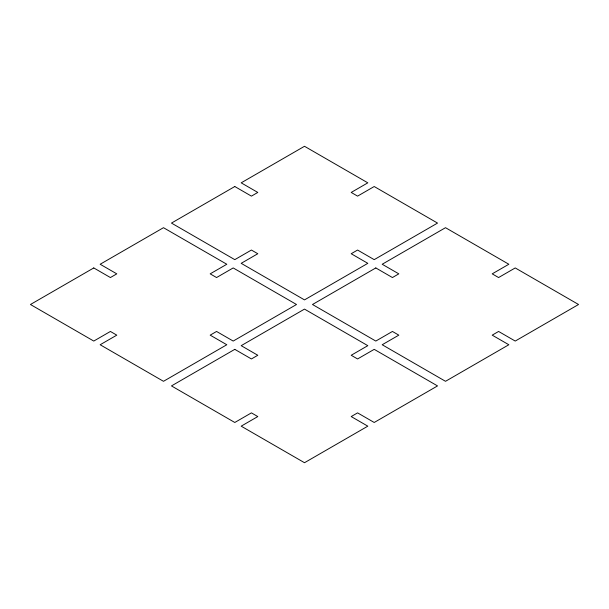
<?xml version="1.0" encoding="UTF-8"?>
<svg xmlns="http://www.w3.org/2000/svg" width="609" height="609" viewBox="0 0 609 609"><rect width="100%" height="100%" fill="white"/><g stroke="black" fill="none" stroke-linecap="round" stroke-linejoin="round"><path stroke-width="0.91" d="M93.771 267.937L30.45 304.5L93.771 341.063L110.404 331.456L116.791 335.148L100.158 344.747L163.486 381.31L226.807 344.747L210.181 335.148L216.568 331.456L233.194 341.063L296.514 304.5L233.194 267.937L216.568 277.544L210.181 273.852L226.807 264.253L163.486 227.69L100.158 264.253L116.791 273.852L110.404 277.544L93.771 267.937M234.792 186.521L171.464 223.084L234.792 259.647L251.418 250.048L257.805 253.732L241.179 263.332L304.5 299.894L367.821 263.332L351.195 253.732L357.582 250.048L374.208 259.647L437.536 223.084L374.208 186.521L357.582 196.128L351.195 192.436L367.821 182.837L304.5 146.282L241.179 182.837L257.805 192.436L251.418 196.128L234.792 186.521M234.792 349.353L171.464 385.916L234.792 422.479L251.418 412.872L257.805 416.564L241.179 426.163L304.5 462.718L367.821 426.163L351.195 416.564L357.582 412.872L374.208 422.479L437.536 385.916L374.208 349.353L357.582 358.952L351.195 355.268L367.821 345.668L304.5 309.106L241.179 345.668L257.805 355.268L251.418 358.952L234.792 349.353M375.806 267.937L312.486 304.5L375.806 341.063L392.432 331.456L398.819 335.148L382.193 344.747L445.514 381.31L508.842 344.747L492.209 335.148L498.596 331.456L515.229 341.063L578.55 304.5L515.229 267.937L498.596 277.544L492.209 273.852L508.842 264.253L445.514 227.69L382.193 264.253L398.819 273.852L392.432 277.544L375.806 267.937"/></g></svg>
